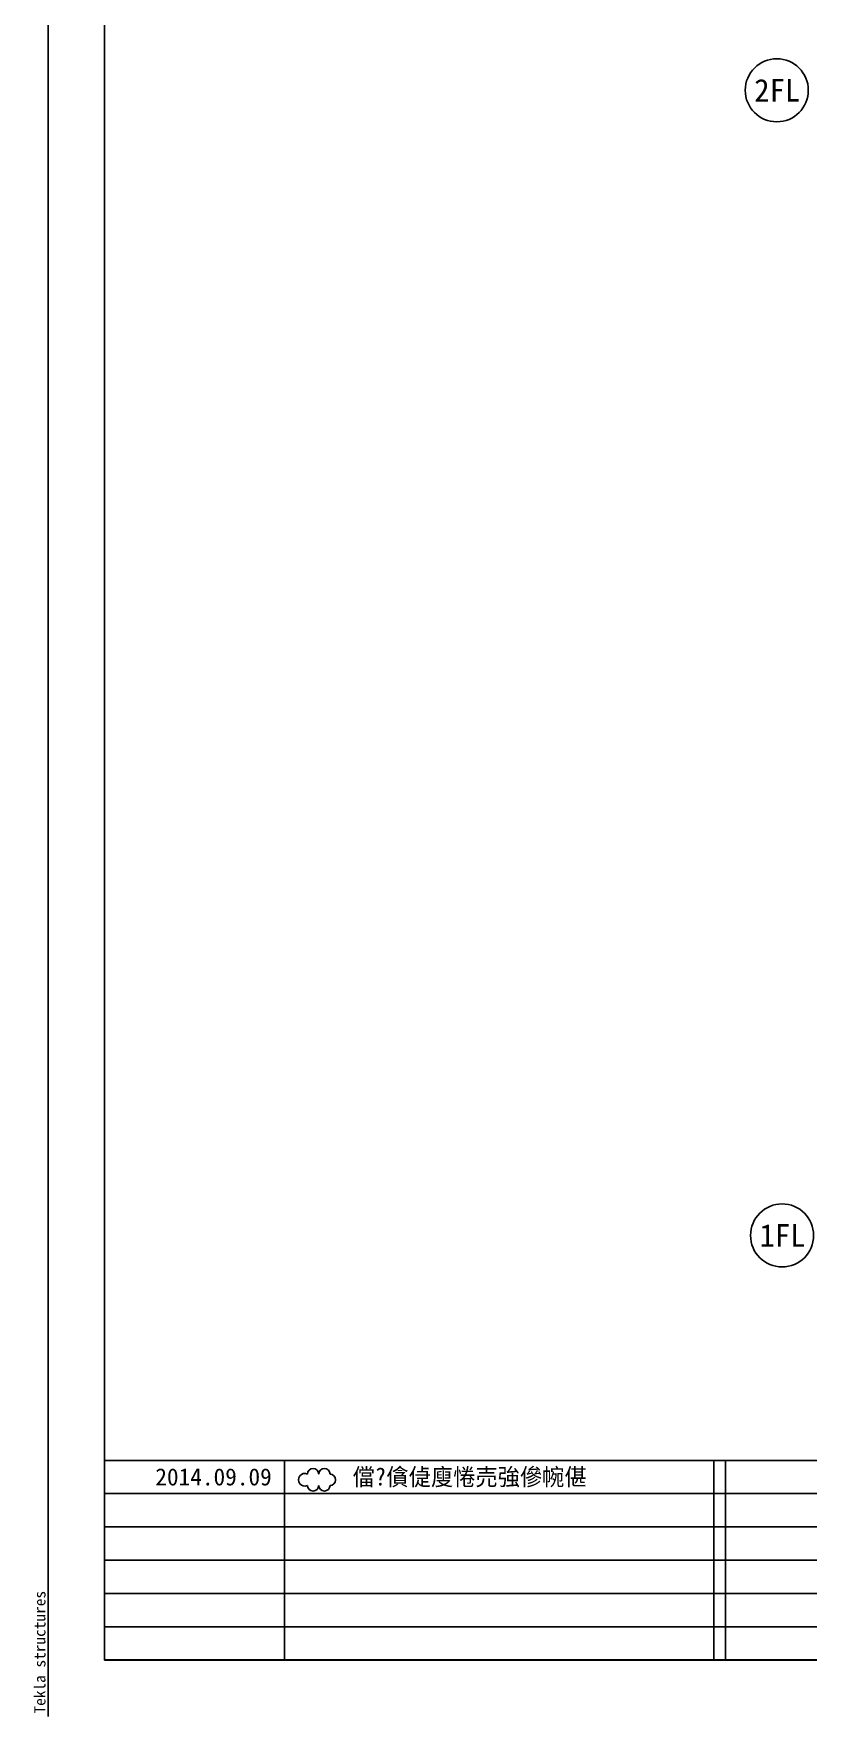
# Model space of a CAD drawing. Extents: x 72 to 24750, y 150 to 17460.
# Drawn here: x 72 to 4197, y 150 to 9114 of the extents above; entities that cross this region are included whole.
import ezdxf

# ---------------------------------------------------------------- set-up
doc = ezdxf.new("R2010")
doc.units = 0
doc.header["$MEASUREMENT"] = 0
doc.layers.add('SHUISE_SOLID', color=4, linetype='CONTINUOUS')
doc.layers.add('WHITE_SOLID', color=7, linetype='CONTINUOUS')

msp = doc.modelspace()

# ---------------------------------------------------------------- linework, layer by layer
at = {"layer": 'SHUISE_SOLID', "color": 4, "linetype": 'Continuous'}
for centre in [(4028.559455, 8811.803535), (4056.719203, 2711.803535)]:
    msp.add_circle(centre, 167.958984, dxfattribs=at)
at = {"layer": 'WHITE_SOLID', "color": 7, "linetype": 'Continuous'}
for p, q in [((450, 450.262163), (450, 17460)), ((450.001154, 17459.750321), (450.001154, 450)), ((450, 1513.371558), (24749.64447, 1513.371558)), ((1408.337048, 450.262163), (1408.337048, 1513.371558)), ((3694.002717, 450.262163), (3694.002717, 1513.371558)), ((3754.751825, 450.262163), (3754.751825, 1513.371558)), ((450, 1336.196541), (13517.134499, 1336.196541)), ((450, 1158.991878), (13517.134499, 1158.991878)), ((450, 981.846536), (13517.134499, 981.846536)), ((450, 804.671519), (13517.134499, 804.671519)), ((450, 627.496502), (13517.134499, 627.496502)), ((450, 450.262163), (24749.64447, 450.262163)), ((450.001154, 450), (24749.64447, 450))]:
    msp.add_line(p, q, dxfattribs=at)
at = {"layer": 'WHITE_SOLID', "color": 5, "linetype": 'Continuous'}
for p, q in [((450.001154, 17460), (450.001154, 450.249679)), ((450.001154, 450), (450.001154, 17459.750321)), ((150, 17370), (150, 150)), ((450.001154, 450.249679), (24749.64447, 450.249679)), ((24749.64447, 450), (450.001154, 450))]:
    msp.add_line(p, q, dxfattribs=at)
at = {"layer": 'WHITE_SOLID', "color": 7, "linetype": 'Continuous'}
for centre, radius, start, end in [((1515, 1410), 33.54102, 63.434949, 296.565051), ((1560, 1440), 30, 0, 180), ((1620, 1440), 30, 0, 180), ((1650, 1410), 30, 270, 90), ((1560, 1380), 30, 180, 0), ((1620, 1380), 30, 180, 0)]:
    msp.add_arc(centre, radius, start, end, dxfattribs=at)

# ---------------------------------------------------------------- texts
at = {"layer": 'SHUISE_SOLID', "color": 4, "linetype": 'Continuous'}
for s, p in [('2FL', (3908.588752, 8751.803535)), ('1FL', (3936.7485, 2651.803535))]:
    msp.add_text(s, height=120, dxfattribs=at).set_placement(p)
at = {"layer": 'WHITE_SOLID', "color": 7, "linetype": 'Continuous'}
for s, p in [('2014.09.09', (720, 1380)), ('儅?僋偼廋惓売強傪帵偡', (1770, 1380))]:
    msp.add_text(s, height=91.123657, dxfattribs=at).set_placement(p)
at = {"layer": 'WHITE_SOLID', "color": 5, "linetype": 'Continuous'}
msp.add_text('Tekla structures', height=60, rotation=90.000011, dxfattribs=at).set_placement((135, 165))

doc.saveas('drawing.dxf')
